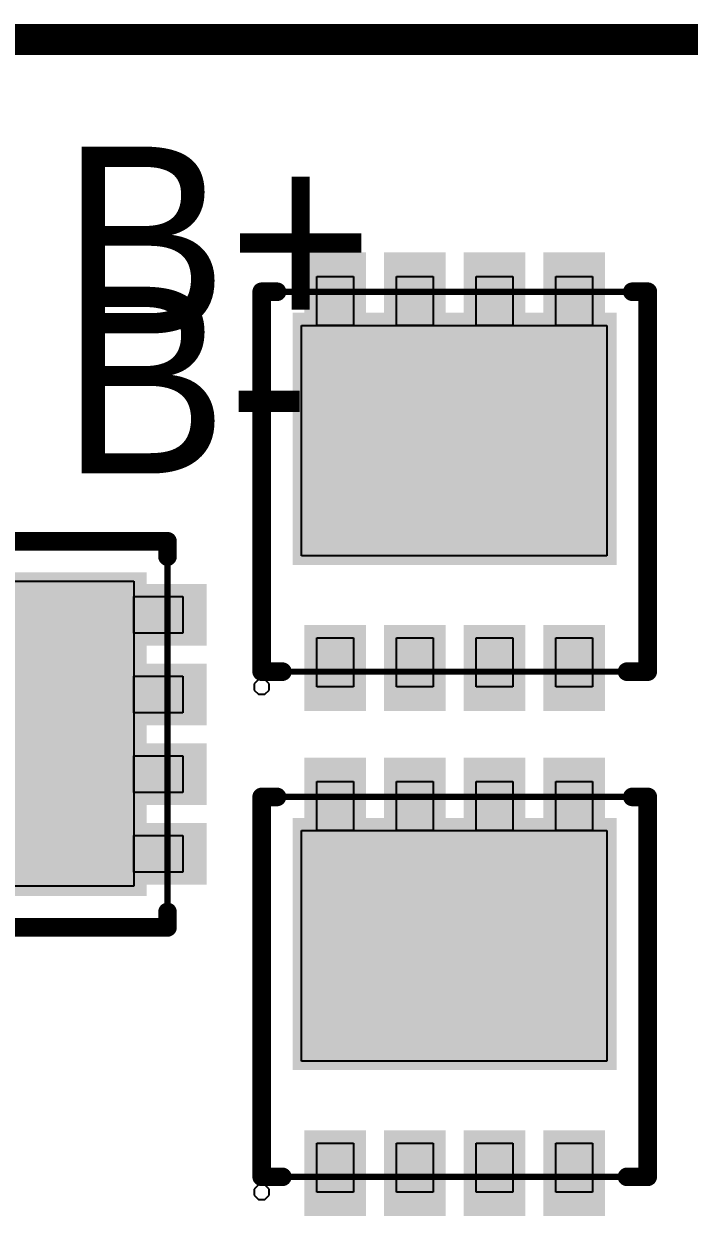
# Model space of a CAD drawing. Header units: millimetres. Extents: x 24.4 to 70.3, y 27.3 to 70.9.
# Drawn here: x 53.46 to 58.89, y 56.8 to 66.53 of the extents above; entities that cross this region are included whole.
import ezdxf

# ---------------------------------------------------------------- set-up
doc = ezdxf.new("R2010")
doc.units = ezdxf.units.MM
for name, color, linetype in [('KeepOutLayer', 6, 'Continuous'), ('Mechanical1', 6, 'Continuous'), ('Mechanical15', 56, 'Continuous'), ('Mechanical2', 216, 'Continuous'), ('TopLayer', 1, 'Continuous'), ('TopOverlay', 2, 'Continuous'), ('TopPaste', 8, 'Continuous'), ('TopSolder', 216, 'Continuous')]:
    doc.layers.add(name, color=color, linetype=linetype)

# ---------------------------------------------------------------- blocks, each defined once
blk = doc.blocks.new('PDFN3X3_8L_11')
at = {"layer": 'Mechanical15'}
for p, q in [((-1.1251, 1.6751), (-1.1251, 1.6751)), ((-1.1251, 1.6751), (-0.8251, 1.6751)), ((-1.1251, 1.2751), (-1.1251, 1.6751)), ((-0.8251, 1.6751), (-0.8251, 1.2751)), ((-0.4751, 1.6751), (-0.4751, 1.6751)), ((-0.4751, 1.6751), (-0.1751, 1.6751)), ((-0.4751, 1.2751), (-0.4751, 1.6751)), ((-0.1751, 1.6751), (-0.1751, 1.2751)), ((0.1749, 1.6751), (0.1749, 1.6751)), ((0.1749, 1.6751), (0.4749, 1.6751)), ((0.1749, 1.2751), (0.1749, 1.6751)), ((0.4749, 1.6751), (0.4749, 1.2751)), ((0.8251, 1.6751), (0.8251, 1.6751)), ((0.8251, 1.6751), (1.1251, 1.6751)), ((0.8251, 1.2751), (0.8251, 1.6751)), ((1.1251, 1.6751), (1.1251, 1.2751)), ((-1.2496, 1.2751), (-1.2496, 1.2751)), ((-1.2496, 1.2751), (1.2404, 1.2751)), ((-1.2496, -0.6049), (-1.2496, 1.2751)), ((-0.8251, 1.2751), (-1.1251, 1.2751)), ((-0.1751, 1.2751), (-0.4751, 1.2751)), ((0.4749, 1.2751), (0.1749, 1.2751)), ((1.1251, 1.2751), (0.8251, 1.2751)), ((1.2404, 1.2751), (1.2404, -0.6049)), ((1.2404, -0.6049), (-1.2496, -0.6049)), ((-1.1251, -1.6749), (-1.1251, -1.2749)), ((-1.1251, -1.2749), (-0.8251, -1.2749)), ((-0.8251, -1.2749), (-0.8251, -1.6749)), ((-0.4749, -1.6749), (-0.4749, -1.2749)), ((-0.4749, -1.2749), (-0.1749, -1.2749)), ((-0.1749, -1.2749), (-0.1749, -1.6749)), ((0.1751, -1.6749), (0.1751, -1.2749)), ((0.1751, -1.2749), (0.4751, -1.2749)), ((0.4751, -1.2749), (0.4751, -1.6749)), ((0.8251, -1.6749), (0.8251, -1.2749)), ((0.8251, -1.2749), (1.1251, -1.2749)), ((1.1251, -1.2749), (1.1251, -1.6749)), ((-1.5999, -1.6149), (-1.635, -1.65)), ((-1.635, -1.65), (-1.635, -1.6749)), ((-1.5502, -1.6149), (-1.5999, -1.6149)), ((-1.5151, -1.65), (-1.5502, -1.6149)), ((-1.5151, -1.6749), (-1.5151, -1.65)), ((-1.635, -1.6749), (-1.635, -1.6997)), ((-1.635, -1.6997), (-1.5999, -1.7348)), ((-1.5999, -1.7348), (-1.5502, -1.7348)), ((-1.5502, -1.7348), (-1.5151, -1.6997)), ((-1.5151, -1.6749), (-1.5151, -1.6749)), ((-1.5151, -1.6997), (-1.5151, -1.6749)), ((-0.8251, -1.6749), (-1.1251, -1.6749)), ((-0.8251, -1.6749), (-0.8251, -1.6749)), ((-0.1749, -1.6749), (-0.4749, -1.6749)), ((-0.1749, -1.6749), (-0.1749, -1.6749)), ((0.4751, -1.6749), (0.1751, -1.6749)), ((0.4751, -1.6749), (0.4751, -1.6749)), ((1.1251, -1.6749), (0.8251, -1.6749)), ((1.1251, -1.6749), (1.1251, -1.6749))]:
    blk.add_line(p, q, dxfattribs=at)
at = {"layer": 'Mechanical15', "const_width": 0.0508}
for points in [[(1.575, 1.55), (-1.575, 1.55)], [(-1.575, -1.5499), (-1.575, 1.55)], [(1.575, -1.5499), (1.575, 1.55)], [(1.575, -1.5499), (-1.575, -1.5499)]]:
    blk.add_lwpolyline(points, dxfattribs=at)
at = {"layer": 'Mechanical15', "const_width": 0.0254}
for points in [[(-1.5877, 1.55, 1), (-1.5623, 1.55, 1)], [(-1.5877, 1.55, 1), (-1.5623, 1.55, 1)], [(1.5623, 1.55, 1), (1.5877, 1.55, 1)], [(1.5623, 1.55, 1), (1.5877, 1.55, 1)], [(-1.5877, -1.5499, 1), (-1.5623, -1.5499, 1)], [(-1.5877, -1.5499, 1), (-1.5623, -1.5499, 1)], [(1.5623, -1.5499, 1), (1.5877, -1.5499, 1)], [(1.5623, -1.5499, 1), (1.5877, -1.5499, 1)]]:
    blk.add_lwpolyline(points, format="xyb", close=True, dxfattribs=at)
at = {"layer": 'TopLayer'}
for points in [[(-0.7751, 1.8199), (-1.1751, 1.8199), (-0.7751, 1.2199), (-1.1751, 1.2199)], [(-0.1249, 1.8199), (-0.5249, 1.8199), (-0.1249, 1.2199), (-0.5249, 1.2199)], [(0.5251, 1.8199), (0.1251, 1.8199), (0.5251, 1.2199), (0.1251, 1.2199)], [(1.1751, 1.8199), (0.7751, 1.8199), (1.1751, 1.2199), (0.7751, 1.2199)], [(-1.27, -0.6279), (1.27, -0.6279), (-1.27, 1.3279), (1.27, 1.3279)], [(-0.7751, -1.2199), (-1.1751, -1.2199), (-0.7751, -1.8199), (-1.1751, -1.8199)], [(-0.1249, -1.2199), (-0.5249, -1.2199), (-0.1249, -1.8199), (-0.5249, -1.8199)], [(0.5251, -1.2199), (0.1251, -1.2199), (0.5251, -1.8199), (0.1251, -1.8199)], [(1.1751, -1.2199), (0.7751, -1.2199), (1.1751, -1.8199), (0.7751, -1.8199)]]:
    blk.add_solid(points, dxfattribs=at)
at = {"layer": 'TopOverlay', "const_width": 0.152}
for points in [[(-1.575, -1.55), (-1.575, 1.55)], [(-1.4496, 1.55), (-1.575, 1.55)], [(1.576, 1.55), (1.4496, 1.55)], [(1.575, -1.55), (1.575, 1.55)], [(-1.4062, -1.55), (-1.575, -1.55)], [(1.575, -1.55), (1.4062, -1.55)]]:
    blk.add_lwpolyline(points, dxfattribs=at)
at = {"layer": 'TopOverlay', "const_width": 0.076}
for points in [[(-1.613, 1.55, 1), (-1.537, 1.55, 1)], [(-1.613, 1.55, 1), (-1.537, 1.55, 1)], [(-1.4876, 1.55, 1), (-1.4116, 1.55, 1)], [(1.4116, 1.55, 1), (1.4876, 1.55, 1)], [(1.537, 1.55, 1), (1.613, 1.55, 1)], [(1.538, 1.55, 1), (1.614, 1.55, 1)], [(-1.613, -1.55, 1), (-1.537, -1.55, 1)], [(-1.613, -1.55, 1), (-1.537, -1.55, 1)], [(-1.4442, -1.55, 1), (-1.3682, -1.55, 1)], [(1.3682, -1.55, 1), (1.4442, -1.55, 1)], [(1.537, -1.55, 1), (1.613, -1.55, 1)], [(1.537, -1.55, 1), (1.613, -1.55, 1)]]:
    blk.add_lwpolyline(points, format="xyb", close=True, dxfattribs=at)
at = {"layer": 'TopPaste'}
for points in [[(-0.7751, 1.8199), (-1.1751, 1.8199), (-0.7751, 1.2199), (-1.1751, 1.2199)], [(-0.1249, 1.8199), (-0.5249, 1.8199), (-0.1249, 1.2199), (-0.5249, 1.2199)], [(0.5251, 1.8199), (0.1251, 1.8199), (0.5251, 1.2199), (0.1251, 1.2199)], [(1.1751, 1.8199), (0.7751, 1.8199), (1.1751, 1.2199), (0.7751, 1.2199)], [(-1.27, -0.6279), (1.27, -0.6279), (-1.27, 1.3279), (1.27, 1.3279)], [(-0.7751, -1.2199), (-1.1751, -1.2199), (-0.7751, -1.8199), (-1.1751, -1.8199)], [(-0.1249, -1.2199), (-0.5249, -1.2199), (-0.1249, -1.8199), (-0.5249, -1.8199)], [(0.5251, -1.2199), (0.1251, -1.2199), (0.5251, -1.8199), (0.1251, -1.8199)], [(1.1751, -1.2199), (0.7751, -1.2199), (1.1751, -1.8199), (0.7751, -1.8199)]]:
    blk.add_solid(points, dxfattribs=at)
at = {"layer": 'TopSolder'}
for points in [[(-0.7243, 1.8707), (-1.2259, 1.8707), (-0.7243, 1.1691), (-1.2259, 1.1691)], [(-0.0741, 1.8707), (-0.5757, 1.8707), (-0.0741, 1.1691), (-0.5757, 1.1691)], [(0.5759, 1.8707), (0.0743, 1.8707), (0.5759, 1.1691), (0.0743, 1.1691)], [(1.2259, 1.8707), (0.7243, 1.8707), (1.2259, 1.1691), (0.7243, 1.1691)], [(-1.3208, -0.6787), (1.3208, -0.6787), (-1.3208, 1.3787), (1.3208, 1.3787)], [(-0.7243, -1.1691), (-1.2259, -1.1691), (-0.7243, -1.8707), (-1.2259, -1.8707)], [(-0.0741, -1.1691), (-0.5757, -1.1691), (-0.0741, -1.8707), (-0.5757, -1.8707)], [(0.5759, -1.1691), (0.0743, -1.1691), (0.5759, -1.8707), (0.0743, -1.8707)], [(1.2259, -1.1691), (0.7243, -1.1691), (1.2259, -1.8707), (0.7243, -1.8707)]]:
    blk.add_solid(points, dxfattribs=at)
blk = doc.blocks.new('PDFN3X3_8L_13')
at = {"layer": 'Mechanical15'}
for p, q in [((-1.1251, 1.6751), (-1.1251, 1.6751)), ((-1.1251, 1.6751), (-0.8251, 1.6751)), ((-1.1251, 1.2751), (-1.1251, 1.6751)), ((-0.8251, 1.6751), (-0.8251, 1.2751)), ((-0.4751, 1.6751), (-0.4751, 1.6751)), ((-0.4751, 1.6751), (-0.1751, 1.6751)), ((-0.4751, 1.2751), (-0.4751, 1.6751)), ((-0.1751, 1.6751), (-0.1751, 1.2751)), ((0.1749, 1.6751), (0.1749, 1.6751)), ((0.1749, 1.6751), (0.4749, 1.6751)), ((0.1749, 1.2751), (0.1749, 1.6751)), ((0.4749, 1.6751), (0.4749, 1.2751)), ((0.8251, 1.6751), (0.8251, 1.6751)), ((0.8251, 1.6751), (1.1251, 1.6751)), ((0.8251, 1.2751), (0.8251, 1.6751)), ((1.1251, 1.6751), (1.1251, 1.2751)), ((-1.2496, 1.2751), (-1.2496, 1.2751)), ((-1.2496, 1.2751), (1.2404, 1.2751)), ((-1.2496, -0.6049), (-1.2496, 1.2751)), ((-0.8251, 1.2751), (-1.1251, 1.2751)), ((-0.1751, 1.2751), (-0.4751, 1.2751)), ((0.4749, 1.2751), (0.1749, 1.2751)), ((1.1251, 1.2751), (0.8251, 1.2751)), ((1.2404, 1.2751), (1.2404, -0.6049)), ((1.2404, -0.6049), (-1.2496, -0.6049)), ((-1.1251, -1.6749), (-1.1251, -1.2749)), ((-1.1251, -1.2749), (-0.8251, -1.2749)), ((-0.8251, -1.2749), (-0.8251, -1.6749)), ((-0.4749, -1.6749), (-0.4749, -1.2749)), ((-0.4749, -1.2749), (-0.1749, -1.2749)), ((-0.1749, -1.2749), (-0.1749, -1.6749)), ((0.1751, -1.6749), (0.1751, -1.2749)), ((0.1751, -1.2749), (0.4751, -1.2749)), ((0.4751, -1.2749), (0.4751, -1.6749)), ((0.8251, -1.6749), (0.8251, -1.2749)), ((0.8251, -1.2749), (1.1251, -1.2749)), ((1.1251, -1.2749), (1.1251, -1.6749)), ((-1.5999, -1.6149), (-1.635, -1.65)), ((-1.635, -1.65), (-1.635, -1.6749)), ((-1.5502, -1.6149), (-1.5999, -1.6149)), ((-1.5151, -1.65), (-1.5502, -1.6149)), ((-1.5151, -1.6749), (-1.5151, -1.65)), ((-1.635, -1.6749), (-1.635, -1.6997)), ((-1.635, -1.6997), (-1.5999, -1.7348)), ((-1.5999, -1.7348), (-1.5502, -1.7348)), ((-1.5502, -1.7348), (-1.5151, -1.6997)), ((-1.5151, -1.6749), (-1.5151, -1.6749)), ((-1.5151, -1.6997), (-1.5151, -1.6749)), ((-0.8251, -1.6749), (-1.1251, -1.6749)), ((-0.8251, -1.6749), (-0.8251, -1.6749)), ((-0.1749, -1.6749), (-0.4749, -1.6749)), ((-0.1749, -1.6749), (-0.1749, -1.6749)), ((0.4751, -1.6749), (0.1751, -1.6749)), ((0.4751, -1.6749), (0.4751, -1.6749)), ((1.1251, -1.6749), (0.8251, -1.6749)), ((1.1251, -1.6749), (1.1251, -1.6749))]:
    blk.add_line(p, q, dxfattribs=at)
at = {"layer": 'Mechanical15', "const_width": 0.0508}
for points in [[(-1.575, 1.55), (1.575, 1.55)], [(-1.575, -1.5499), (-1.575, 1.55)], [(1.575, -1.5499), (1.575, 1.55)], [(-1.575, -1.5499), (1.575, -1.5499)]]:
    blk.add_lwpolyline(points, dxfattribs=at)
at = {"layer": 'Mechanical15', "const_width": 0.0254}
for points in [[(-1.5877, 1.55, 1), (-1.5623, 1.55, 1)], [(-1.5877, 1.55, 1), (-1.5623, 1.55, 1)], [(1.5623, 1.55, 1), (1.5877, 1.55, 1)], [(1.5623, 1.55, 1), (1.5877, 1.55, 1)], [(-1.5877, -1.5499, 1), (-1.5623, -1.5499, 1)], [(-1.5877, -1.5499, 1), (-1.5623, -1.5499, 1)], [(1.5623, -1.5499, 1), (1.5877, -1.5499, 1)], [(1.5623, -1.5499, 1), (1.5877, -1.5499, 1)]]:
    blk.add_lwpolyline(points, format="xyb", close=True, dxfattribs=at)
at = {"layer": 'TopLayer'}
for points in [[(-0.7751, 1.8199), (-1.1751, 1.8199), (-0.7751, 1.2199), (-1.1751, 1.2199)], [(-0.1249, 1.8199), (-0.5249, 1.8199), (-0.1249, 1.2199), (-0.5249, 1.2199)], [(0.5251, 1.8199), (0.1251, 1.8199), (0.5251, 1.2199), (0.1251, 1.2199)], [(1.1751, 1.8199), (0.7751, 1.8199), (1.1751, 1.2199), (0.7751, 1.2199)], [(-1.27, -0.6279), (1.27, -0.6279), (-1.27, 1.3279), (1.27, 1.3279)], [(-0.7751, -1.2199), (-1.1751, -1.2199), (-0.7751, -1.8199), (-1.1751, -1.8199)], [(-0.1249, -1.2199), (-0.5249, -1.2199), (-0.1249, -1.8199), (-0.5249, -1.8199)], [(0.5251, -1.2199), (0.1251, -1.2199), (0.5251, -1.8199), (0.1251, -1.8199)], [(1.1751, -1.2199), (0.7751, -1.2199), (1.1751, -1.8199), (0.7751, -1.8199)]]:
    blk.add_solid(points, dxfattribs=at)
at = {"layer": 'TopOverlay', "const_width": 0.152}
for points in [[(-1.575, -1.55), (-1.575, 1.55)], [(-1.575, 1.55), (-1.4496, 1.55)], [(1.4496, 1.55), (1.576, 1.55)], [(1.575, -1.55), (1.575, 1.55)], [(-1.575, -1.55), (-1.4062, -1.55)], [(1.4062, -1.55), (1.575, -1.55)]]:
    blk.add_lwpolyline(points, dxfattribs=at)
at = {"layer": 'TopOverlay', "const_width": 0.076}
for points in [[(-1.613, 1.55, 1), (-1.537, 1.55, 1)], [(-1.613, 1.55, 1), (-1.537, 1.55, 1)], [(-1.4876, 1.55, 1), (-1.4116, 1.55, 1)], [(1.4116, 1.55, 1), (1.4876, 1.55, 1)], [(1.537, 1.55, 1), (1.613, 1.55, 1)], [(1.538, 1.55, 1), (1.614, 1.55, 1)], [(-1.613, -1.55, 1), (-1.537, -1.55, 1)], [(-1.613, -1.55, 1), (-1.537, -1.55, 1)], [(-1.4442, -1.55, 1), (-1.3682, -1.55, 1)], [(1.3682, -1.55, 1), (1.4442, -1.55, 1)], [(1.537, -1.55, 1), (1.613, -1.55, 1)], [(1.537, -1.55, 1), (1.613, -1.55, 1)]]:
    blk.add_lwpolyline(points, format="xyb", close=True, dxfattribs=at)
at = {"layer": 'TopPaste'}
for points in [[(-0.7751, 1.8199), (-1.1751, 1.8199), (-0.7751, 1.2199), (-1.1751, 1.2199)], [(-0.1249, 1.8199), (-0.5249, 1.8199), (-0.1249, 1.2199), (-0.5249, 1.2199)], [(0.5251, 1.8199), (0.1251, 1.8199), (0.5251, 1.2199), (0.1251, 1.2199)], [(1.1751, 1.8199), (0.7751, 1.8199), (1.1751, 1.2199), (0.7751, 1.2199)], [(-1.27, -0.6279), (1.27, -0.6279), (-1.27, 1.3279), (1.27, 1.3279)], [(-0.7751, -1.2199), (-1.1751, -1.2199), (-0.7751, -1.8199), (-1.1751, -1.8199)], [(-0.1249, -1.2199), (-0.5249, -1.2199), (-0.1249, -1.8199), (-0.5249, -1.8199)], [(0.5251, -1.2199), (0.1251, -1.2199), (0.5251, -1.8199), (0.1251, -1.8199)], [(1.1751, -1.2199), (0.7751, -1.2199), (1.1751, -1.8199), (0.7751, -1.8199)]]:
    blk.add_solid(points, dxfattribs=at)
at = {"layer": 'TopSolder'}
for points in [[(-0.7243, 1.8707), (-1.2259, 1.8707), (-0.7243, 1.1691), (-1.2259, 1.1691)], [(-0.0741, 1.8707), (-0.5757, 1.8707), (-0.0741, 1.1691), (-0.5757, 1.1691)], [(0.5759, 1.8707), (0.0743, 1.8707), (0.5759, 1.1691), (0.0743, 1.1691)], [(1.2259, 1.8707), (0.7243, 1.8707), (1.2259, 1.1691), (0.7243, 1.1691)], [(-1.3208, -0.6787), (1.3208, -0.6787), (-1.3208, 1.3787), (1.3208, 1.3787)], [(-0.7243, -1.1691), (-1.2259, -1.1691), (-0.7243, -1.8707), (-1.2259, -1.8707)], [(-0.0741, -1.1691), (-0.5757, -1.1691), (-0.0741, -1.8707), (-0.5757, -1.8707)], [(0.5759, -1.1691), (0.0743, -1.1691), (0.5759, -1.8707), (0.0743, -1.8707)], [(1.2259, -1.1691), (0.7243, -1.1691), (1.2259, -1.8707), (0.7243, -1.8707)]]:
    blk.add_solid(points, dxfattribs=at)
blk = doc.blocks.new('PDFN3X3_8L_14')
at = {"layer": 'Mechanical15'}
for p, q in [((-1.1251, 1.6751), (-1.1251, 1.6751)), ((-1.1251, 1.6751), (-0.8251, 1.6751)), ((-1.1251, 1.2751), (-1.1251, 1.6751)), ((-0.8251, 1.6751), (-0.8251, 1.2751)), ((-0.4751, 1.6751), (-0.4751, 1.6751)), ((-0.4751, 1.6751), (-0.1751, 1.6751)), ((-0.4751, 1.2751), (-0.4751, 1.6751)), ((-0.1751, 1.6751), (-0.1751, 1.2751)), ((0.1749, 1.6751), (0.1749, 1.6751)), ((0.1749, 1.6751), (0.4749, 1.6751)), ((0.1749, 1.2751), (0.1749, 1.6751)), ((0.4749, 1.6751), (0.4749, 1.2751)), ((0.8251, 1.6751), (0.8251, 1.6751)), ((0.8251, 1.6751), (1.1251, 1.6751)), ((0.8251, 1.2751), (0.8251, 1.6751)), ((1.1251, 1.6751), (1.1251, 1.2751)), ((-1.2496, 1.2751), (-1.2496, 1.2751)), ((-1.2496, 1.2751), (1.2404, 1.2751)), ((-1.2496, -0.6049), (-1.2496, 1.2751)), ((-0.8251, 1.2751), (-1.1251, 1.2751)), ((-0.1751, 1.2751), (-0.4751, 1.2751)), ((0.4749, 1.2751), (0.1749, 1.2751)), ((1.1251, 1.2751), (0.8251, 1.2751)), ((1.2404, 1.2751), (1.2404, -0.6049)), ((1.2404, -0.6049), (-1.2496, -0.6049)), ((-1.1251, -1.6749), (-1.1251, -1.2749)), ((-1.1251, -1.2749), (-0.8251, -1.2749)), ((-0.8251, -1.2749), (-0.8251, -1.6749)), ((-0.4749, -1.6749), (-0.4749, -1.2749)), ((-0.4749, -1.2749), (-0.1749, -1.2749)), ((-0.1749, -1.2749), (-0.1749, -1.6749)), ((0.1751, -1.6749), (0.1751, -1.2749)), ((0.1751, -1.2749), (0.4751, -1.2749)), ((0.4751, -1.2749), (0.4751, -1.6749)), ((0.8251, -1.6749), (0.8251, -1.2749)), ((0.8251, -1.2749), (1.1251, -1.2749)), ((1.1251, -1.2749), (1.1251, -1.6749)), ((-1.5999, -1.6149), (-1.635, -1.65)), ((-1.635, -1.65), (-1.635, -1.6749)), ((-1.5502, -1.6149), (-1.5999, -1.6149)), ((-1.5151, -1.65), (-1.5502, -1.6149)), ((-1.5151, -1.6749), (-1.5151, -1.65)), ((-1.635, -1.6749), (-1.635, -1.6997)), ((-1.635, -1.6997), (-1.5999, -1.7348)), ((-1.5999, -1.7348), (-1.5502, -1.7348)), ((-1.5502, -1.7348), (-1.5151, -1.6997)), ((-1.5151, -1.6749), (-1.5151, -1.6749)), ((-1.5151, -1.6997), (-1.5151, -1.6749)), ((-0.8251, -1.6749), (-1.1251, -1.6749)), ((-0.8251, -1.6749), (-0.8251, -1.6749)), ((-0.1749, -1.6749), (-0.4749, -1.6749)), ((-0.1749, -1.6749), (-0.1749, -1.6749)), ((0.4751, -1.6749), (0.1751, -1.6749)), ((0.4751, -1.6749), (0.4751, -1.6749)), ((1.1251, -1.6749), (0.8251, -1.6749)), ((1.1251, -1.6749), (1.1251, -1.6749))]:
    blk.add_line(p, q, dxfattribs=at)
at = {"layer": 'Mechanical15', "const_width": 0.0508}
for points in [[(-1.575, -1.5499), (-1.575, 1.55)], [(-1.575, 1.55), (1.575, 1.55)], [(1.575, -1.5499), (1.575, 1.55)], [(-1.575, -1.5499), (1.575, -1.5499)]]:
    blk.add_lwpolyline(points, dxfattribs=at)
at = {"layer": 'Mechanical15', "const_width": 0.0254}
for points in [[(-1.5877, 1.55, 1), (-1.5623, 1.55, 1)], [(-1.5877, 1.55, 1), (-1.5623, 1.55, 1)], [(1.5623, 1.55, 1), (1.5877, 1.55, 1)], [(1.5623, 1.55, 1), (1.5877, 1.55, 1)], [(-1.5877, -1.5499, 1), (-1.5623, -1.5499, 1)], [(-1.5877, -1.5499, 1), (-1.5623, -1.5499, 1)], [(1.5623, -1.5499, 1), (1.5877, -1.5499, 1)], [(1.5623, -1.5499, 1), (1.5877, -1.5499, 1)]]:
    blk.add_lwpolyline(points, format="xyb", close=True, dxfattribs=at)
at = {"layer": 'TopLayer'}
for points in [[(-0.7751, 1.8199), (-1.1751, 1.8199), (-0.7751, 1.2199), (-1.1751, 1.2199)], [(-0.1249, 1.8199), (-0.5249, 1.8199), (-0.1249, 1.2199), (-0.5249, 1.2199)], [(0.5251, 1.8199), (0.1251, 1.8199), (0.5251, 1.2199), (0.1251, 1.2199)], [(1.1751, 1.8199), (0.7751, 1.8199), (1.1751, 1.2199), (0.7751, 1.2199)], [(-1.27, -0.6279), (1.27, -0.6279), (-1.27, 1.3279), (1.27, 1.3279)], [(-0.7751, -1.2199), (-1.1751, -1.2199), (-0.7751, -1.8199), (-1.1751, -1.8199)], [(-0.1249, -1.2199), (-0.5249, -1.2199), (-0.1249, -1.8199), (-0.5249, -1.8199)], [(0.5251, -1.2199), (0.1251, -1.2199), (0.5251, -1.8199), (0.1251, -1.8199)], [(1.1751, -1.2199), (0.7751, -1.2199), (1.1751, -1.8199), (0.7751, -1.8199)]]:
    blk.add_solid(points, dxfattribs=at)
at = {"layer": 'TopOverlay', "const_width": 0.152}
for points in [[(-1.575, 1.55), (-1.4496, 1.55)], [(-1.575, -1.55), (-1.575, 1.55)], [(1.4496, 1.55), (1.576, 1.55)], [(1.575, -1.55), (1.575, 1.55)], [(-1.575, -1.55), (-1.4062, -1.55)], [(1.4062, -1.55), (1.575, -1.55)]]:
    blk.add_lwpolyline(points, dxfattribs=at)
at = {"layer": 'TopOverlay', "const_width": 0.076}
for points in [[(-1.613, 1.55, 1), (-1.537, 1.55, 1)], [(-1.613, 1.55, 1), (-1.537, 1.55, 1)], [(-1.4876, 1.55, 1), (-1.4116, 1.55, 1)], [(1.4116, 1.55, 1), (1.4876, 1.55, 1)], [(1.537, 1.55, 1), (1.613, 1.55, 1)], [(1.538, 1.55, 1), (1.614, 1.55, 1)], [(-1.613, -1.55, 1), (-1.537, -1.55, 1)], [(-1.613, -1.55, 1), (-1.537, -1.55, 1)], [(-1.4442, -1.55, 1), (-1.3682, -1.55, 1)], [(1.3682, -1.55, 1), (1.4442, -1.55, 1)], [(1.537, -1.55, 1), (1.613, -1.55, 1)], [(1.537, -1.55, 1), (1.613, -1.55, 1)]]:
    blk.add_lwpolyline(points, format="xyb", close=True, dxfattribs=at)
at = {"layer": 'TopPaste'}
for points in [[(-0.7751, 1.8199), (-1.1751, 1.8199), (-0.7751, 1.2199), (-1.1751, 1.2199)], [(-0.1249, 1.8199), (-0.5249, 1.8199), (-0.1249, 1.2199), (-0.5249, 1.2199)], [(0.5251, 1.8199), (0.1251, 1.8199), (0.5251, 1.2199), (0.1251, 1.2199)], [(1.1751, 1.8199), (0.7751, 1.8199), (1.1751, 1.2199), (0.7751, 1.2199)], [(-1.27, -0.6279), (1.27, -0.6279), (-1.27, 1.3279), (1.27, 1.3279)], [(-0.7751, -1.2199), (-1.1751, -1.2199), (-0.7751, -1.8199), (-1.1751, -1.8199)], [(-0.1249, -1.2199), (-0.5249, -1.2199), (-0.1249, -1.8199), (-0.5249, -1.8199)], [(0.5251, -1.2199), (0.1251, -1.2199), (0.5251, -1.8199), (0.1251, -1.8199)], [(1.1751, -1.2199), (0.7751, -1.2199), (1.1751, -1.8199), (0.7751, -1.8199)]]:
    blk.add_solid(points, dxfattribs=at)
at = {"layer": 'TopSolder'}
for points in [[(-0.7243, 1.8707), (-1.2259, 1.8707), (-0.7243, 1.1691), (-1.2259, 1.1691)], [(-0.0741, 1.8707), (-0.5757, 1.8707), (-0.0741, 1.1691), (-0.5757, 1.1691)], [(0.5759, 1.8707), (0.0743, 1.8707), (0.5759, 1.1691), (0.0743, 1.1691)], [(1.2259, 1.8707), (0.7243, 1.8707), (1.2259, 1.1691), (0.7243, 1.1691)], [(-1.3208, -0.6787), (1.3208, -0.6787), (-1.3208, 1.3787), (1.3208, 1.3787)], [(-0.7243, -1.1691), (-1.2259, -1.1691), (-0.7243, -1.8707), (-1.2259, -1.8707)], [(-0.0741, -1.1691), (-0.5757, -1.1691), (-0.0741, -1.8707), (-0.5757, -1.8707)], [(0.5759, -1.1691), (0.0743, -1.1691), (0.5759, -1.8707), (0.0743, -1.8707)], [(1.2259, -1.1691), (0.7243, -1.1691), (1.2259, -1.8707), (0.7243, -1.8707)]]:
    blk.add_solid(points, dxfattribs=at)

msp = doc.modelspace()

# ---------------------------------------------------------------- linework, layer by layer
at = {"layer": 'KeepOutLayer', "const_width": 0.254}
msp.add_lwpolyline([(51.9364, 66.4001), (62.1049, 66.4001)], dxfattribs=at)
at = {"layer": 'Mechanical1', "const_width": 0.254}
msp.add_lwpolyline([(51.9364, 66.4001), (62.1049, 66.4001)], dxfattribs=at)
at = {"layer": 'Mechanical2', "const_width": 0.127}
msp.add_lwpolyline([(27.4, 66.4), (66.4, 66.4)], dxfattribs=at)

# ---------------------------------------------------------------- block references
for name, p, rotation in [('PDFN3X3_8L_13', (56.9766, 62.7911), 360), ('PDFN3X3_8L_11', (53.0832, 60.7301), 270), ('PDFN3X3_8L_14', (56.9766, 58.6689), 360)]:
    msp.add_blockref(name, p, dxfattribs=dict(rotation=rotation))

# ---------------------------------------------------------------- texts
at = {"layer": 'TopOverlay'}
for s, p in [('B+', (53.7652, 64.0014)), ('B-', (53.7652, 62.8584))]:
    msp.add_text(s, height=1.524, rotation=360, dxfattribs=at).set_placement(p)

doc.saveas('drawing.dxf')
